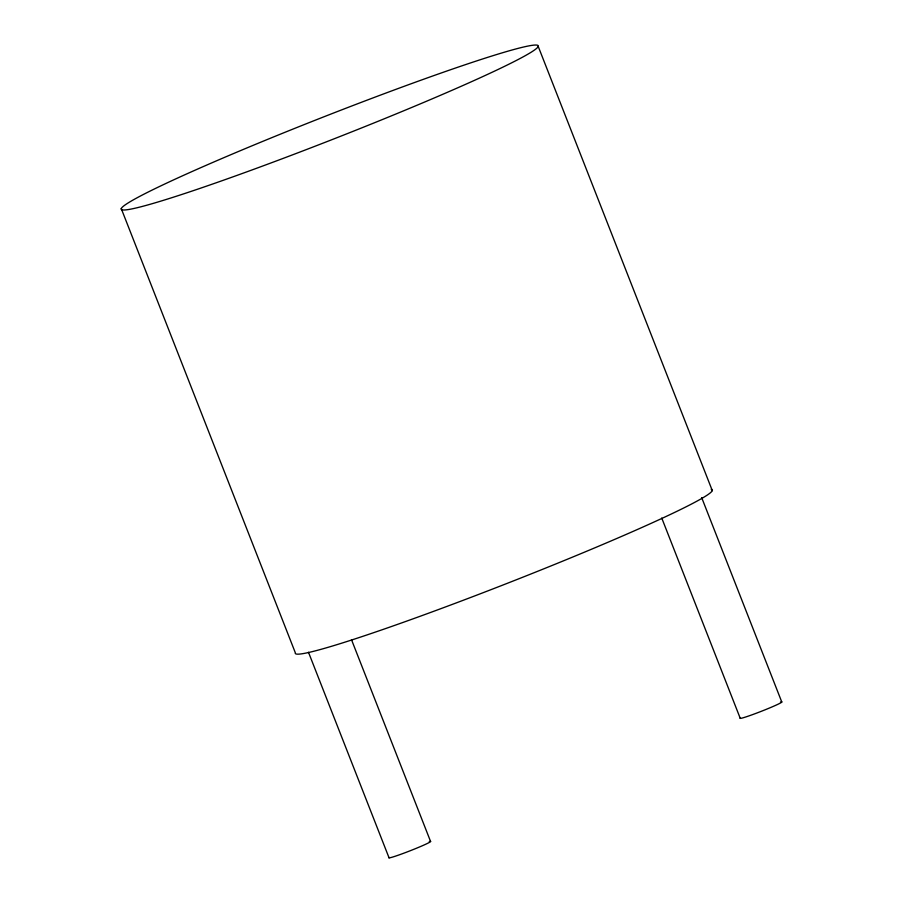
<?xml version="1.0" encoding="UTF-8"?>
<svg xmlns="http://www.w3.org/2000/svg" width="903" height="903" viewBox="0 0 903 903"><rect width="100%" height="100%" fill="white"/><g stroke="black" fill="none" stroke-linecap="round" stroke-linejoin="round"><path stroke-width="1.35" d="M538.222 46.425A223.944 12.111 -21.4 0 1 220.817 181.153A223.944 12.111 -21.4 0 1 230.186 154.977A223.944 12.111 -21.4 0 1 538.222 46.425L712.286 490.589M701.687 497.632L781.738 701.902M661.741 518.029L740.257 718.37M351.515 639.73L430.539 841.382M308.487 652.271L389.058 857.85M121.262 208.604L295.326 652.767A223.944 12.111 -21.4 0 0 512.046 581.453A223.944 12.111 -21.4 0 0 711.203 489.302M429.264 841.54A22.394 1.208 -21.4 0 1 411.982 850.05A22.394 1.208 -21.4 0 1 389.193 857.455M780.463 702.06A22.394 1.208 -21.4 0 1 763.182 710.571A22.394 1.208 -21.4 0 1 740.404 717.975"/></g></svg>
